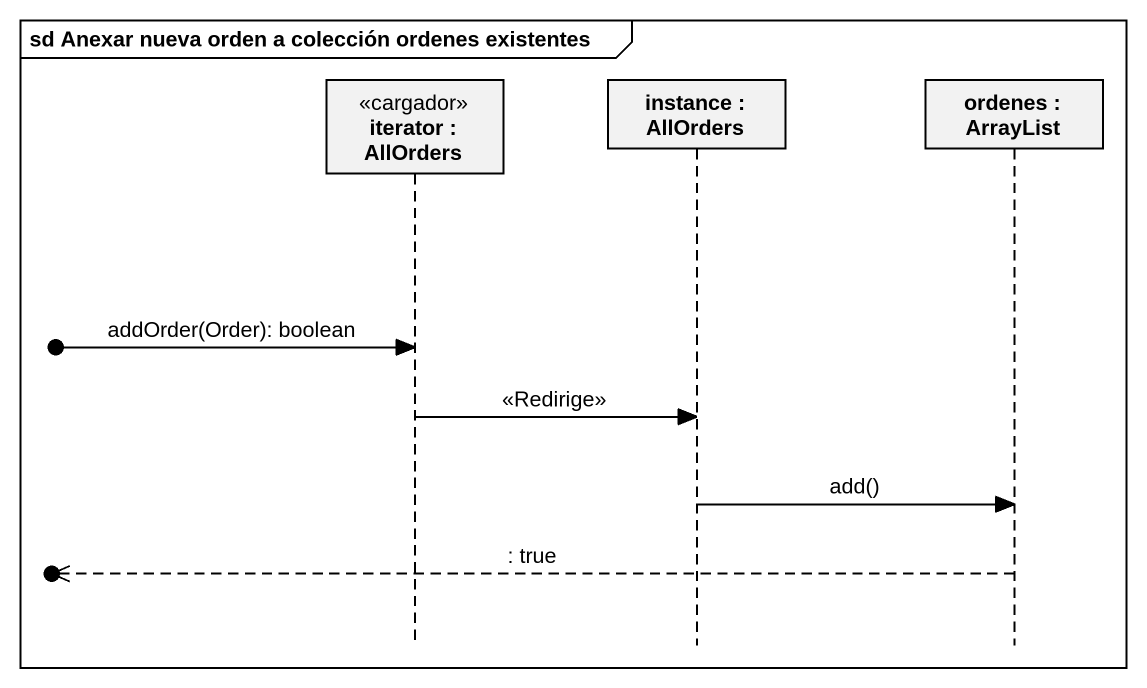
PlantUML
@startuml
mainframe sd Anexar nueva orden a colección ordenes existentes
hide footbox
participant "iterator : AllOrders" as iterator <<cargador>>
participant "instance : AllOrders" as instance
participant "ordenes : ArrayList" as ordenes

[o-> iterator : addOrder(Order): boolean
iterator -> instance : <<Redirige>>
instance -> ordenes : add()
[o<<-- ordenes : : true
@enduml
